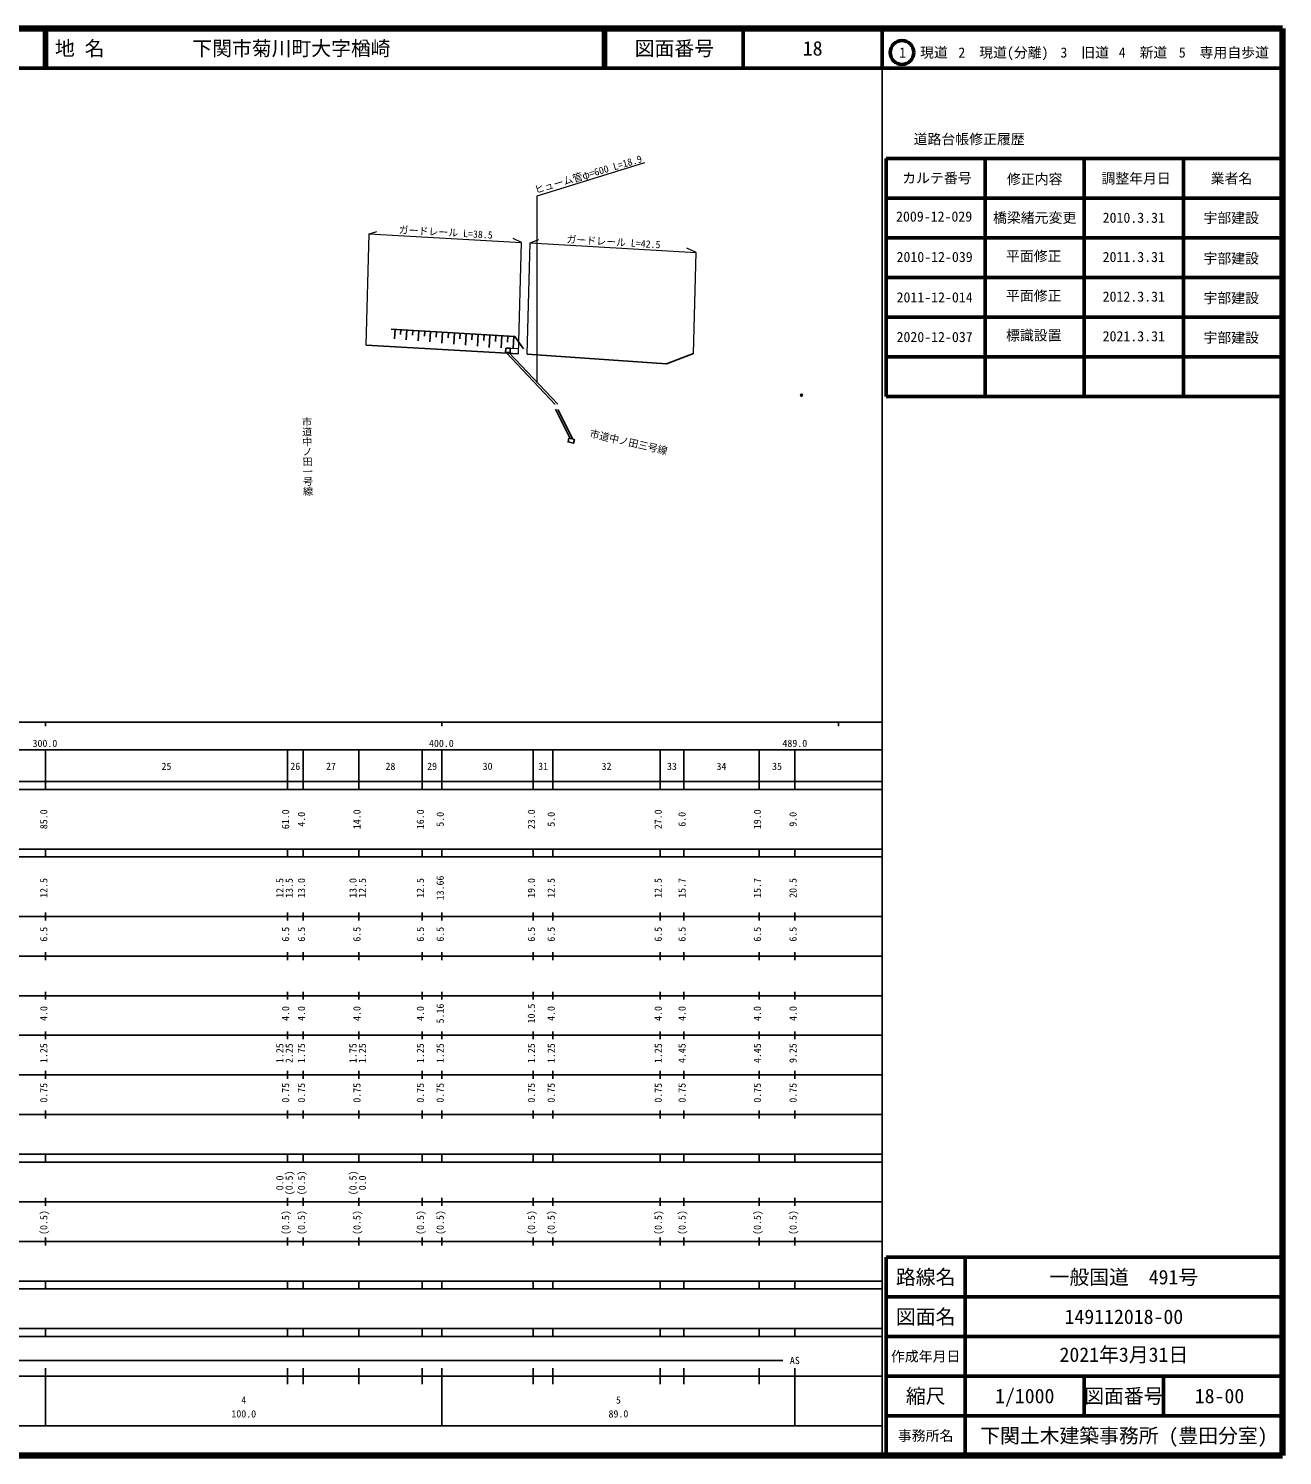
# Model space of a CAD drawing. Units: millimetres on the paper, with parts at other scales. Extents: x 40 to 680, y 20 to 380.
# Drawn here: x 363.7 to 680, y 20 to 380 of the extents above; entities that cross this region are included whole.
import ezdxf
from ezdxf.enums import TextEntityAlignment as Align

# ---------------------------------------------------------------- set-up
doc = ezdxf.new("R2010")
doc.units = ezdxf.units.MM
doc.header["$PDMODE"] = 32
doc.header["$PDSIZE"] = 0.5
for name, color, linetype, lineweight in [('M-BGD', 7, 'Continuous', 25), ('M-STR-HTXT', 7, 'Continuous', 13), ('M-TTL', 2, 'Continuous', 140), ('M-TTL-BAND', 7, 'Continuous', 25), ('M-TTL-FRAM', 2, 'Continuous', 50), ('M-TTL-LINE', 7, 'Continuous', 50)]:
    doc.layers.add(name, color=color, linetype=linetype, lineweight=lineweight)
doc.layers.add('M-OTRS', color=6, linetype='Continuous')
doc.layers.add('M-TTL-TXT', color=7, linetype='Continuous')
doc.styles.add('@ＭＳ ゴシック', font='')
doc.styles.add('ＭＳ ゴシック', font='')
doc.styles.get('@ＭＳ ゴシック').set_extended_font_data('@MS Gothic')
doc.styles.get('ＭＳ ゴシック').set_extended_font_data('MS Gothic')

msp = doc.modelspace()

# ---------------------------------------------------------------- linework, layer by layer
at = {"layer": 'M-BGD'}
for p, q in [((456.15, 304.126), (456.005, 301.738)), ((457.647, 304.035), (457.575, 302.841)), ((459.144, 303.945), (458.995, 301.467)), ((460.641, 303.855), (460.567, 302.615)), ((462.139, 303.764), (461.984, 301.196)), ((463.636, 303.674), (463.558, 302.39)), ((465.133, 303.584), (464.973, 300.925)), ((466.631, 303.493), (466.55, 302.164)), ((468.128, 303.403), (467.962, 300.654)), ((469.625, 303.312), (469.542, 301.938)), ((471.122, 303.222), (470.951, 300.383)), ((472.62, 303.132), (472.534, 301.712)), ((474.117, 303.041), (473.94, 300.112)), ((475.614, 302.951), (475.526, 301.486)), ((477.111, 302.86), (476.929, 299.841)), ((478.609, 302.77), (478.518, 301.26)), ((480.106, 302.68), (479.918, 299.57)), ((481.603, 302.589), (481.509, 301.034)), ((483.101, 302.499), (482.916, 299.441)), ((484.598, 302.408), (484.506, 300.88)), ((448.89, 300.149), (487.328, 297.962)), ((486.095, 302.318), (485.914, 299.319)), ((496.562, 285.187), (484.148, 298.297)), ((484.864, 298.268), (497.219, 285.22)), ((524.618, 295.422), (489.503, 297.864)), ((531.419, 297.978), (524.618, 295.422)), ((500.362, 276.575), (496.662, 283.97)), ((497.257, 283.897), (500.991, 276.435))]:
    msp.add_line(p, q, dxfattribs=at)
msp.add_lwpolyline([(455.151, 304.186), (486.359, 302.302), (488.581, 299.21)], dxfattribs=at)
for points in [[(484.096, 299.393), (485.202, 299.348), (485.157, 298.256), (484.051, 298.301)], [(500.023, 276.65), (501.393, 276.346), (501.18, 275.388), (499.81, 275.692)]]:
    msp.add_lwpolyline(points, close=True, dxfattribs=at)
at = {"layer": 'M-OTRS'}
msp.add_point((558.701, 287.508), dxfattribs=at)
at = {"layer": 'M-STR-HTXT'}
for p, q in [((448.89, 300.149), (449.646, 328.205)), ((449.646, 328.205), (451.577, 328.763)), ((449.646, 328.205), (488.083, 326.018)), ((488.083, 326.018), (485.978, 327.022)), ((487.328, 297.962), (488.083, 326.018)), ((489.503, 297.864), (490.259, 325.921)), ((490.259, 325.921), (492.422, 326.76)), ((490.259, 325.921), (532.106, 323.463)), ((532.106, 323.463), (529.784, 324.583)), ((531.419, 297.978), (532.106, 323.463)), ((485.202, 299.348), (487.363, 299.26))]:
    msp.add_line(p, q, dxfattribs=at)
msp.add_lwpolyline([(491.973, 290.761), (491.973, 337.758), (519.125, 346.183)], dxfattribs=at)
at = {"layer": 'M-TTL'}
for p, q in [((680, 380), (40, 380)), ((680, 20), (680, 380)), ((40, 20), (680, 20))]:
    msp.add_line(p, q, dxfattribs=at)
at = {"layer": 'M-TTL-BAND'}
for p, q in [((579, 20), (579, 370)), ((40, 205), (579, 205)), ((368, 205), (368, 204)), ((468, 205), (468, 204)), ((568, 205), (568, 204)), ((68, 198), (579, 198)), ((368, 188), (368, 198)), ((429, 188), (429, 198)), ((433, 188), (433, 198)), ((447, 188), (447, 198)), ((463, 188), (463, 198)), ((468, 188), (468, 198)), ((491, 188), (491, 198)), ((496, 188), (496, 198)), ((523, 188), (523, 198)), ((529, 188), (529, 198)), ((548, 188), (548, 198)), ((557, 188), (557, 198)), ((40, 190), (579, 190)), ((40, 188), (579, 188)), ((40, 173), (579, 173)), ((368, 171), (368, 173)), ((429, 171), (429, 173)), ((433, 171), (433, 173)), ((447, 171), (447, 173)), ((463, 171), (463, 173)), ((468, 171), (468, 173)), ((491, 171), (491, 173)), ((496, 171), (496, 173)), ((523, 171), (523, 173)), ((529, 171), (529, 173)), ((548, 171), (548, 173)), ((557, 171), (557, 173)), ((40, 171), (579, 171)), ((40, 156), (579, 156)), ((368, 155), (368, 157)), ((429, 155), (429, 157)), ((433, 155), (433, 157)), ((447, 155), (447, 157)), ((463, 155), (463, 157)), ((468, 155), (468, 157)), ((491, 155), (491, 157)), ((496, 155), (496, 157)), ((523, 155), (523, 157)), ((529, 155), (529, 157)), ((548, 155), (548, 157)), ((557, 155), (557, 157)), ((46, 146), (579, 146)), ((368, 145), (368, 147)), ((429, 145), (429, 147)), ((433, 145), (433, 147)), ((447, 145), (447, 147)), ((463, 145), (463, 147)), ((468, 145), (468, 147)), ((491, 145), (491, 147)), ((496, 145), (496, 147)), ((523, 145), (523, 147)), ((529, 145), (529, 147)), ((548, 145), (548, 147)), ((557, 145), (557, 147)), ((368, 135), (368, 137)), ((429, 135), (429, 137)), ((433, 135), (433, 137)), ((447, 135), (447, 137)), ((463, 135), (463, 137)), ((468, 135), (468, 137)), ((491, 135), (491, 137)), ((496, 135), (496, 137)), ((523, 135), (523, 137)), ((529, 135), (529, 137)), ((548, 135), (548, 137)), ((557, 135), (557, 137)), ((52, 136), (579, 136)), ((46, 126), (579, 126)), ((368, 125), (368, 127)), ((429, 125), (429, 127)), ((433, 125), (433, 127)), ((447, 125), (447, 127)), ((463, 125), (463, 127)), ((468, 125), (468, 127)), ((491, 125), (491, 127)), ((496, 125), (496, 127)), ((523, 125), (523, 127)), ((529, 125), (529, 127)), ((548, 125), (548, 127)), ((557, 125), (557, 127)), ((52, 116), (579, 116)), ((368, 115), (368, 117)), ((429, 115), (429, 117)), ((433, 115), (433, 117)), ((447, 115), (447, 117)), ((463, 115), (463, 117)), ((468, 115), (468, 117)), ((491, 115), (491, 117)), ((496, 115), (496, 117)), ((523, 115), (523, 117)), ((529, 115), (529, 117)), ((548, 115), (548, 117)), ((557, 115), (557, 117)), ((46, 106), (579, 106)), ((368, 105), (368, 107)), ((429, 105), (429, 107)), ((433, 105), (433, 107)), ((447, 105), (447, 107)), ((463, 105), (463, 107)), ((468, 105), (468, 107)), ((491, 105), (491, 107)), ((496, 105), (496, 107)), ((523, 105), (523, 107)), ((529, 105), (529, 107)), ((548, 105), (548, 107)), ((557, 105), (557, 107)), ((40, 96), (579, 96)), ((40, 94), (579, 94)), ((368, 94), (368, 96)), ((429, 94), (429, 96)), ((433, 94), (433, 96)), ((447, 94), (447, 96)), ((463, 94), (463, 96)), ((468, 94), (468, 96)), ((491, 94), (491, 96)), ((496, 94), (496, 96)), ((523, 94), (523, 96)), ((529, 94), (529, 96)), ((548, 94), (548, 96)), ((557, 94), (557, 96)), ((49, 84), (579, 84)), ((368, 83), (368, 85)), ((429, 83), (429, 85)), ((433, 83), (433, 85)), ((447, 83), (447, 85)), ((463, 83), (463, 85)), ((468, 83), (468, 85)), ((491, 83), (491, 85)), ((496, 83), (496, 85)), ((523, 83), (523, 85)), ((529, 83), (529, 85)), ((548, 83), (548, 85)), ((557, 83), (557, 85)), ((40, 74), (579, 74)), ((368, 73), (368, 75)), ((429, 73), (429, 75)), ((433, 73), (433, 75)), ((447, 73), (447, 75)), ((463, 73), (463, 75)), ((468, 73), (468, 75)), ((491, 73), (491, 75)), ((496, 73), (496, 75)), ((523, 73), (523, 75)), ((529, 73), (529, 75)), ((548, 73), (548, 75)), ((557, 73), (557, 75)), ((40, 64), (579, 64)), ((40, 62), (579, 62)), ((368, 62), (368, 64)), ((429, 62), (429, 64)), ((433, 62), (433, 64)), ((447, 62), (447, 64)), ((463, 62), (463, 64)), ((468, 62), (468, 64)), ((491, 62), (491, 64)), ((496, 62), (496, 64)), ((523, 62), (523, 64)), ((529, 62), (529, 64)), ((548, 62), (548, 64)), ((557, 62), (557, 64)), ((40, 52), (579, 52)), ((368, 50), (368, 52)), ((429, 50), (429, 52)), ((433, 50), (433, 52)), ((447, 50), (447, 52)), ((463, 50), (463, 52)), ((468, 50), (468, 52)), ((491, 50), (491, 52)), ((496, 50), (496, 52)), ((523, 50), (523, 52)), ((529, 50), (529, 52)), ((548, 50), (548, 52)), ((557, 50), (557, 52)), ((40, 50), (579, 50)), ((71, 44), (554, 44)), ((40, 40), (579, 40)), ((368, 27.5), (368, 42)), ((429, 38), (429, 42)), ((433, 38), (433, 42)), ((447, 38), (447, 42)), ((463, 38), (463, 42)), ((468, 27.5), (468, 42)), ((491, 38), (491, 42)), ((496, 38), (496, 42)), ((523, 38), (523, 42)), ((529, 38), (529, 42)), ((548, 38), (548, 42)), ((557, 27.5), (557, 42)), ((68, 27.5), (579, 27.5))]:
    msp.add_line(p, q, dxfattribs=at)
at = {"layer": 'M-TTL-FRAM'}
for p, q in [((580, 347.197), (580, 287.197)), ((580, 347.197), (680, 347.197)), ((580, 287.197), (680, 287.197)), ((680, 70), (580, 70)), ((580, 70), (580, 20))]:
    msp.add_line(p, q, dxfattribs=at)
at = {"layer": 'M-TTL-LINE'}
for p, q in [((367.75, 380), (367.75, 370)), ((368.25, 380), (368.25, 370)), ((508.747, 380), (508.747, 370)), ((509.247, 380), (509.247, 370)), ((543.997, 380), (543.997, 370)), ((579, 380), (579, 370)), ((40, 370), (680, 370)), ((605, 347.197), (605, 287.197)), ((630, 347.197), (630, 287.197)), ((655, 347.197), (655, 287.197)), ((580, 337.197), (680, 337.197)), ((580, 327.197), (680, 327.197)), ((580, 317.197), (680, 317.197)), ((580, 307.197), (680, 307.197)), ((580, 297.197), (680, 297.197)), ((600, 70), (600, 20)), ((680, 60), (580, 60)), ((680, 50), (580, 50)), ((680, 40), (580, 40)), ((630, 40), (630, 30)), ((650, 40), (650, 30)), ((680, 30), (580, 30))]:
    msp.add_line(p, q, dxfattribs=at)
msp.add_circle((584.031, 373.958), 3, dxfattribs=at)

# ---------------------------------------------------------------- texts
at = {"layer": 'M-BGD', "style": '@ＭＳ ゴシック'}
msp.add_text('市道中ノ田一号線', height=1.833, rotation=270.949, dxfattribs=at).set_placement((432.397, 282), align=Align.BOTTOM_LEFT)
at = {"layer": 'M-BGD', "style": 'ＭＳ ゴシック'}
msp.add_text('市道中ノ田三号線', height=1.833, rotation=347.002, dxfattribs=at).set_placement((505.536, 278.774), align=Align.TOP_LEFT)
at = {"layer": 'M-STR-HTXT', "style": 'ＭＳ ゴシック'}
msp.add_text('ヒューム管φ=600 L=18.9', height=1.833, rotation=16.498, dxfattribs=at).set_placement((504.881, 343.226), align=Align.MIDDLE_CENTER)
for s, rotation, p in [('ガードレール L=38.5', 356.743, (468.865, 327.112)), ('ガードレール L=42.5', 356.639, (511.182, 324.692))]:
    msp.add_text(s, height=1.833, rotation=rotation, dxfattribs=at).set_placement(p, align=Align.BOTTOM_CENTER)
at = {"layer": 'M-TTL-BAND', "style": 'ＭＳ ゴシック'}
for s, p in [('300.0', (367.844, 198.195)), ('400.0', (467.844, 198.195)), ('489.0', (557, 198.195)), ('25', (398.5, 192.405)), ('26', (431, 192.405)), ('27', (440, 192.405)), ('28', (455, 192.405)), ('29', (465.5, 192.405)), ('30', (479.5, 192.405)), ('31', (493.5, 192.405)), ('32', (509.5, 192.405)), ('33', (526, 192.405)), ('34', (538.5, 192.405)), ('35', (552.5, 192.405)), ('AS', (557, 42.5)), ('4', (418, 32.523)), ('5', (512.5, 32.523)), ('100.0', (418, 29.033)), ('89.0', (512.5, 29.033))]:
    msp.add_text(s, height=1.833, dxfattribs=at).set_placement(p, align=Align.BOTTOM_CENTER)
for s, p in [('85.0', (369, 180.5)), ('61.0', (430, 180.5)), ('4.0', (434, 180.5)), ('14.0', (448, 180.5)), ('16.0', (464, 180.5)), ('5.0', (469, 180.5)), ('23.0', (492, 180.5)), ('5.0', (497, 180.5)), ('27.0', (524, 180.5)), ('6.0', (530, 180.5)), ('19.0', (549, 180.5)), ('9.0', (558, 180.5)), ('13.66', (469, 163.174)), ('12.5', (369, 163.174)), ('12.5', (428.547, 163.174)), ('13.5', (430.917, 163.174)), ('13.0', (434, 163.174)), ('13.0', (447, 163.174)), ('12.5', (449.37, 163.174)), ('12.5', (464, 163.174)), ('19.0', (492, 163.174)), ('12.5', (497, 163.174)), ('12.5', (524, 163.174)), ('15.7', (530, 163.174)), ('15.7', (549, 163.174)), ('20.5', (558, 163.174)), ('6.5', (369, 151.5)), ('6.5', (430, 151.5)), ('6.5', (434, 151.5)), ('6.5', (448, 151.5)), ('6.5', (464, 151.5)), ('6.5', (469, 151.5)), ('6.5', (492, 151.5)), ('6.5', (497, 151.5)), ('6.5', (524, 151.5)), ('6.5', (530, 151.5)), ('6.5', (549, 151.5)), ('6.5', (558, 151.5)), ('4.0', (369, 131.5)), ('4.0', (430, 131.5)), ('4.0', (434, 131.5)), ('4.0', (448, 131.5)), ('4.0', (464, 131.5)), ('5.16', (469, 131.5)), ('10.5', (492, 131.5)), ('4.0', (497, 131.5)), ('4.0', (524, 131.5)), ('4.0', (530, 131.5)), ('4.0', (549, 131.5)), ('4.0', (558, 131.5)), ('1.25', (369, 121.5)), ('1.25', (428.547, 121.5)), ('2.25', (430.917, 121.5)), ('1.75', (434, 121.5)), ('1.75', (447, 121.5)), ('1.25', (449.37, 121.5)), ('1.25', (464, 121.5)), ('1.25', (469, 121.5)), ('1.25', (492, 121.5)), ('1.25', (497, 121.5)), ('1.25', (524, 121.5)), ('4.45', (530, 121.5)), ('4.45', (549, 121.5)), ('9.25', (558, 121.5)), ('0.75', (369, 111.5)), ('0.75', (430, 111.5)), ('0.75', (434, 111.5)), ('0.75', (448, 111.5)), ('0.75', (464, 111.5)), ('0.75', (469, 111.5)), ('0.75', (492, 111.5)), ('0.75', (497, 111.5)), ('0.75', (524, 111.5)), ('0.75', (530, 111.5)), ('0.75', (549, 111.5)), ('0.75', (558, 111.5)), ('0.0', (428.547, 88.764)), ('(0.5)', (430.917, 88.764)), ('(0.5)', (434, 88.764)), ('(0.5)', (447, 88.764)), ('0.0', (449.37, 88.764)), ('(0.5)', (369, 78.764)), ('(0.5)', (430, 78.764)), ('(0.5)', (434, 78.764)), ('(0.5)', (448, 78.764)), ('(0.5)', (464, 78.764)), ('(0.5)', (469, 78.764)), ('(0.5)', (492, 78.764)), ('(0.5)', (497, 78.764)), ('(0.5)', (524, 78.764)), ('(0.5)', (530, 78.764)), ('(0.5)', (549, 78.764)), ('(0.5)', (558, 78.764))]:
    msp.add_text(s, height=1.833, rotation=90, dxfattribs=at).set_placement(p, align=Align.BOTTOM_CENTER)
at = {"layer": 'M-TTL-TXT', "style": 'ＭＳ ゴシック'}
for s, p in [('地 名', (370.38, 375)), ('下関市菊川町大字楢崎', (405.024, 375))]:
    msp.add_text(s, height=3.666, dxfattribs=at).set_placement(p, align=Align.MIDDLE_LEFT)
for s, height, p in [('図面番号', 3.666, (526.622, 375)), ('18', 3.666, (561.497, 375)), ('1\u3000現道', 2.566, (589.448, 373.958)), ('2\u3000現道(分離)', 2.566, (609.619, 373.958)), ('3\u3000旧道', 2.566, (630.121, 373.958)), ('4\u3000新道', 2.566, (644.824, 373.958)), ('5\u3000専用自歩道', 2.566, (665.228, 373.958)), ('道路台帳修正履歴', 2.566, (600.968, 352.113)), ('カルテ番号', 2.566, (592.839, 342.277)), ('修正内容', 2.566, (617.509, 342.023)), ('調整年月日', 2.566, (643.089, 342.197)), ('業者名', 2.566, (667.134, 342.197)), ('橋梁緒元変更', 2.566, (617.5, 332.275)), ('2010.3.31', 2.566, (642.5, 332.275)), ('宇部建設', 2.566, (667.077, 332.218)), ('宇部建設', 2.566, (667.077, 322.016)), ('宇部建設', 2.566, (667.077, 312.016)), ('宇部建設', 2.566, (667.077, 302.016)), ('路線名', 3.666, (590, 65)), ('路線名', 3.666, (590, 65)), ('一般国道\u3000491号', 3.666, (640, 65)), ('図面名', 3.666, (590, 55)), ('図面名', 3.666, (590, 55)), ('149112018-00', 3.666, (640, 55)), ('作成年月日', 2.566, (590, 45)), ('作成年月日', 2.566, (590, 45)), ('縮尺', 3.666, (590, 35)), ('縮尺', 3.666, (590, 35)), ('1/1000', 3.666, (615, 35)), ('図面番号', 3.666, (640, 35)), ('図面番号', 3.666, (640, 35)), ('18-00', 3.666, (664.125, 35)), ('事務所名', 2.566, (590, 25)), ('事務所名', 2.566, (590, 25)), ('下関土木建築事務所 (豊田分室)', 3.666, (640, 25))]:
    msp.add_text(s, height=height, dxfattribs=at).set_placement(p, align=Align.MIDDLE_CENTER)
for s, height, p in [('2009-12-029', 2.566, (592.136, 330.525)), ('平面修正', 2.566, (617.263, 320.549)), ('2010-12-039', 2.566, (592.259, 320.323)), ('2011.3.31', 2.566, (642.5, 320.323)), ('2011-12-014', 2.566, (592.259, 310.133)), ('平面修正', 2.566, (617.263, 310.549)), ('2012.3.31', 2.566, (642.5, 310.323)), ('2020-12-037', 2.566, (592.259, 300.133)), ('標識設置', 2.566, (617.263, 300.549)), ('2021.3.31', 2.566, (642.5, 300.323)), ('2021年3月31日', 3.666, (640, 42.5))]:
    msp.add_text(s, height=height, dxfattribs=at).set_placement(p, align=Align.BOTTOM_CENTER)

doc.saveas('drawing.dxf')
